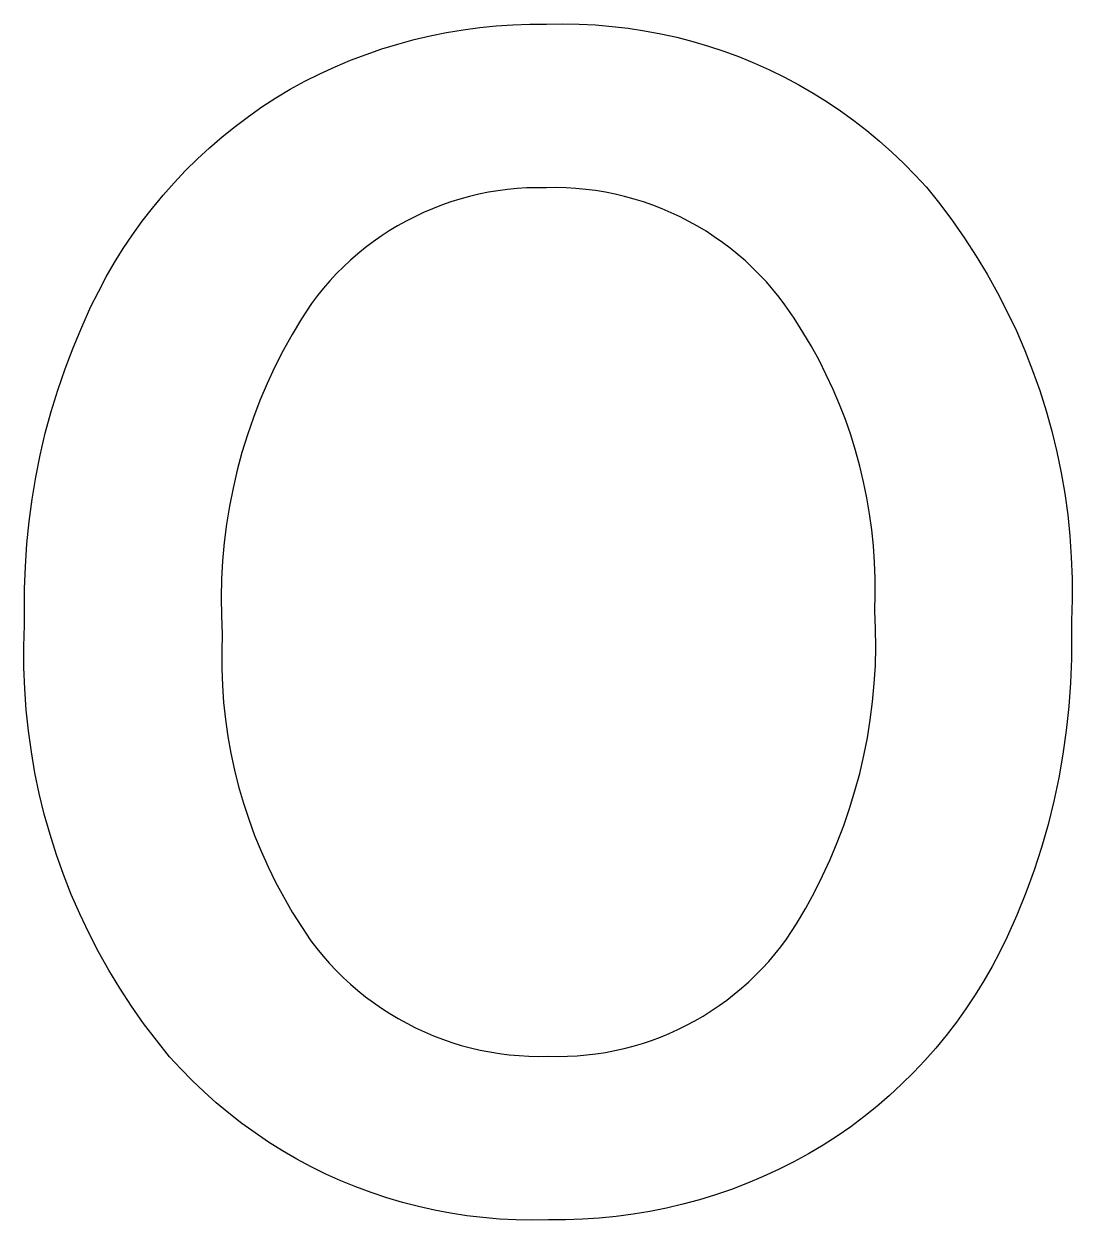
# Model space of a CAD drawing. Header units: millimetres. Extents: x -658 to 2773, y 81 to 2478.
# Drawn here: x 1792.64 to 1812.88, y 230.95 to 254.05 of the extents above; entities that cross this region are included whole.
import ezdxf

# ---------------------------------------------------------------- set-up
doc = ezdxf.new("R2010")
doc.units = ezdxf.units.MM
doc.header["$MEASUREMENT"] = 0
doc.layers.add('Domyślny', color=7, linetype='Continuous', true_color=0x000000)

msp = doc.modelspace()

# ---------------------------------------------------------------- linework, layer by layer
at = {"layer": 'Domyślny'}
for p, q in [((1800.803, 253.89), (1801.121, 253.943)), ((1801.121, 253.943), (1801.441, 253.986)), ((1801.441, 253.986), (1801.762, 254.018)), ((1801.762, 254.018), (1802.084, 254.039)), ((1802.084, 254.039), (1802.407, 254.049)), ((1802.407, 254.049), (1802.73, 254.049)), ((1802.73, 254.049), (1803.047, 254.055)), ((1803.047, 254.055), (1803.364, 254.05)), ((1803.364, 254.05), (1803.681, 254.035)), ((1803.681, 254.035), (1803.997, 254.008)), ((1803.997, 254.008), (1804.312, 253.971)), ((1804.312, 253.971), (1804.626, 253.923)), ((1804.626, 253.923), (1804.938, 253.865)), ((1799.861, 253.667), (1800.173, 253.752)), ((1800.173, 253.752), (1800.487, 253.826)), ((1800.487, 253.826), (1800.803, 253.89)), ((1804.938, 253.865), (1805.248, 253.796)), ((1805.248, 253.796), (1805.555, 253.717)), ((1805.555, 253.717), (1805.859, 253.627)), ((1798.946, 253.352), (1799.248, 253.467)), ((1799.248, 253.467), (1799.553, 253.572)), ((1799.553, 253.572), (1799.861, 253.667)), ((1805.859, 253.627), (1806.16, 253.527)), ((1806.16, 253.527), (1806.458, 253.417)), ((1798.356, 253.091), (1798.649, 253.226)), ((1798.649, 253.226), (1798.946, 253.352)), ((1806.458, 253.417), (1806.751, 253.297)), ((1806.751, 253.297), (1807.041, 253.167)), ((1798.067, 252.947), (1798.356, 253.091)), ((1807.041, 253.167), (1807.326, 253.027)), ((1807.326, 253.027), (1807.606, 252.878)), ((1797.506, 252.629), (1797.784, 252.792)), ((1797.784, 252.792), (1798.067, 252.947)), ((1807.606, 252.878), (1807.88, 252.719)), ((1797.236, 252.453), (1797.506, 252.629)), ((1807.88, 252.719), (1808.15, 252.551)), ((1808.15, 252.551), (1808.413, 252.374)), ((1796.974, 252.269), (1797.236, 252.453)), ((1808.413, 252.374), (1808.67, 252.188)), ((1796.467, 251.874), (1796.717, 252.076)), ((1796.717, 252.076), (1796.974, 252.269)), ((1808.67, 252.188), (1808.921, 251.994)), ((1796.224, 251.664), (1796.467, 251.874)), ((1808.921, 251.994), (1809.165, 251.791)), ((1795.988, 251.446), (1796.224, 251.664)), ((1809.165, 251.791), (1809.402, 251.58)), ((1795.759, 251.221), (1795.988, 251.446)), ((1809.402, 251.58), (1809.631, 251.361)), ((1795.538, 250.987), (1795.759, 251.221)), ((1809.631, 251.361), (1809.853, 251.134)), ((1795.325, 250.747), (1795.538, 250.987)), ((1809.853, 251.134), (1810.068, 250.9)), ((1795.121, 250.499), (1795.325, 250.747)), ((1801.242, 250.722), (1801.061, 250.672)), ((1801.425, 250.765), (1801.242, 250.722)), ((1801.609, 250.803), (1801.425, 250.765)), ((1801.794, 250.833), (1801.609, 250.803)), ((1801.98, 250.858), (1801.794, 250.833)), ((1802.167, 250.876), (1801.98, 250.858)), ((1802.354, 250.887), (1802.167, 250.876)), ((1802.542, 250.892), (1802.354, 250.887)), ((1802.73, 250.891), (1802.542, 250.892)), ((1802.92, 250.893), (1802.73, 250.891)), ((1803.111, 250.888), (1802.92, 250.893)), ((1803.301, 250.877), (1803.111, 250.888)), ((1803.491, 250.859), (1803.301, 250.877)), ((1803.68, 250.835), (1803.491, 250.859)), ((1803.869, 250.804), (1803.68, 250.835)), ((1804.056, 250.767), (1803.869, 250.804)), ((1804.241, 250.723), (1804.056, 250.767)), ((1804.425, 250.673), (1804.241, 250.723)), ((1810.068, 250.9), (1810.326, 250.58)), ((1794.924, 250.245), (1795.121, 250.499)), ((1800.53, 250.486), (1800.357, 250.412)), ((1800.704, 250.554), (1800.53, 250.486)), ((1800.882, 250.616), (1800.704, 250.554)), ((1801.061, 250.672), (1800.882, 250.616)), ((1804.607, 250.616), (1804.425, 250.673)), ((1804.788, 250.553), (1804.607, 250.616)), ((1804.965, 250.484), (1804.788, 250.553)), ((1805.141, 250.409), (1804.965, 250.484)), ((1810.326, 250.58), (1810.572, 250.252)), ((1794.737, 249.984), (1794.924, 250.245)), ((1800.02, 250.246), (1799.856, 250.155)), ((1800.187, 250.332), (1800.02, 250.246)), ((1800.357, 250.412), (1800.187, 250.332)), ((1805.313, 250.328), (1805.141, 250.409)), ((1805.483, 250.241), (1805.313, 250.328)), ((1805.65, 250.148), (1805.483, 250.241)), ((1810.572, 250.252), (1810.808, 249.915)), ((1794.558, 249.718), (1794.737, 249.984)), ((1799.696, 250.058), (1799.538, 249.955)), ((1799.856, 250.155), (1799.696, 250.058)), ((1805.813, 250.05), (1805.65, 250.148)), ((1805.973, 249.945), (1805.813, 250.05)), ((1799.385, 249.847), (1799.235, 249.734)), ((1799.538, 249.955), (1799.385, 249.847)), ((1806.129, 249.836), (1805.973, 249.945)), ((1806.281, 249.721), (1806.129, 249.836)), ((1810.808, 249.915), (1811.032, 249.571)), ((1794.388, 249.445), (1794.558, 249.718)), ((1799.089, 249.616), (1798.947, 249.493)), ((1799.235, 249.734), (1799.089, 249.616)), ((1806.429, 249.601), (1806.281, 249.721)), ((1806.573, 249.476), (1806.429, 249.601)), ((1811.032, 249.571), (1811.244, 249.219)), ((1794.227, 249.167), (1794.388, 249.445)), ((1798.81, 249.365), (1798.677, 249.232)), ((1798.947, 249.493), (1798.81, 249.365)), ((1806.713, 249.346), (1806.573, 249.476)), ((1806.848, 249.211), (1806.713, 249.346)), ((1794.076, 248.883), (1794.227, 249.167)), ((1798.549, 249.095), (1798.425, 248.954)), ((1798.677, 249.232), (1798.549, 249.095)), ((1806.978, 249.071), (1806.848, 249.211)), ((1807.103, 248.928), (1806.978, 249.071)), ((1811.244, 249.219), (1811.445, 248.86)), ((1793.934, 248.595), (1794.076, 248.883)), ((1798.425, 248.954), (1798.307, 248.808)), ((1807.223, 248.78), (1807.103, 248.928)), ((1811.445, 248.86), (1811.632, 248.495)), ((1793.754, 248.2), (1793.934, 248.595)), ((1798.193, 248.658), (1798.001, 248.361)), ((1798.307, 248.808), (1798.193, 248.658)), ((1807.338, 248.628), (1807.223, 248.78)), ((1807.516, 248.369), (1807.338, 248.628)), ((1807.684, 248.104), (1807.516, 248.369)), ((1811.632, 248.495), (1811.808, 248.124)), ((1793.587, 247.8), (1793.754, 248.2)), ((1798.001, 248.361), (1797.818, 248.056)), ((1797.818, 248.056), (1797.647, 247.746)), ((1807.844, 247.835), (1807.684, 248.104)), ((1811.808, 248.124), (1811.971, 247.746)), ((1793.433, 247.394), (1793.587, 247.8)), ((1797.647, 247.746), (1797.486, 247.43)), ((1807.995, 247.56), (1807.844, 247.835)), ((1811.971, 247.746), (1812.121, 247.364)), ((1808.136, 247.28), (1807.995, 247.56)), ((1793.292, 246.983), (1793.433, 247.394)), ((1797.486, 247.43), (1797.336, 247.109)), ((1808.268, 246.995), (1808.136, 247.28)), ((1812.121, 247.364), (1812.258, 246.976)), ((1793.165, 246.568), (1793.292, 246.983)), ((1797.336, 247.109), (1797.198, 246.782)), ((1808.391, 246.707), (1808.268, 246.995)), ((1797.198, 246.782), (1797.07, 246.451)), ((1812.258, 246.976), (1812.381, 246.585)), ((1793.052, 246.149), (1793.165, 246.568)), ((1808.504, 246.414), (1808.391, 246.707)), ((1812.381, 246.585), (1812.492, 246.189)), ((1797.07, 246.451), (1796.955, 246.116)), ((1808.607, 246.118), (1808.504, 246.414)), ((1792.952, 245.727), (1793.052, 246.149)), ((1796.955, 246.116), (1796.85, 245.777)), ((1808.701, 245.818), (1808.607, 246.118)), ((1812.492, 246.189), (1812.589, 245.79)), ((1792.867, 245.301), (1792.952, 245.727)), ((1796.85, 245.777), (1796.758, 245.435)), ((1808.784, 245.516), (1808.701, 245.818)), ((1812.589, 245.79), (1812.672, 245.387)), ((1796.758, 245.435), (1796.678, 245.089)), ((1808.857, 245.211), (1808.784, 245.516)), ((1812.672, 245.387), (1812.742, 244.982)), ((1792.795, 244.873), (1792.867, 245.301)), ((1808.92, 244.904), (1808.857, 245.211)), ((1796.678, 245.089), (1796.609, 244.741)), ((1808.973, 244.595), (1808.92, 244.904)), ((1812.742, 244.982), (1812.798, 244.575)), ((1792.738, 244.443), (1792.795, 244.873)), ((1796.609, 244.741), (1796.552, 244.391)), ((1792.695, 244.011), (1792.738, 244.443)), ((1809.016, 244.284), (1808.973, 244.595)), ((1812.798, 244.575), (1812.84, 244.167)), ((1796.552, 244.391), (1796.508, 244.039)), ((1809.048, 243.972), (1809.016, 244.284)), ((1792.666, 243.578), (1792.695, 244.011)), ((1796.508, 244.039), (1796.476, 243.686)), ((1812.84, 244.167), (1812.868, 243.757)), ((1809.07, 243.659), (1809.048, 243.972)), ((1812.868, 243.757), (1812.882, 243.346)), ((1792.652, 243.144), (1792.666, 243.578)), ((1796.476, 243.686), (1796.456, 243.332)), ((1809.081, 243.346), (1809.07, 243.659)), ((1796.456, 243.332), (1796.448, 242.977)), ((1809.082, 243.032), (1809.081, 243.346)), ((1812.882, 243.346), (1812.883, 242.935)), ((1792.651, 242.71), (1792.652, 243.144)), ((1796.448, 242.977), (1796.453, 242.623)), ((1809.073, 242.719), (1809.082, 243.032)), ((1812.883, 242.935), (1812.869, 242.525)), ((1792.651, 242.441), (1792.651, 242.71)), ((1796.453, 242.623), (1796.469, 242.269)), ((1809.088, 242.368), (1809.073, 242.719)), ((1792.639, 242.032), (1792.651, 242.441)), ((1809.092, 242.016), (1809.088, 242.368)), ((1812.869, 242.525), (1812.869, 242.256)), ((1796.469, 242.269), (1796.459, 241.938)), ((1812.869, 242.256), (1812.869, 241.793)), ((1792.64, 241.623), (1792.639, 242.032)), ((1796.459, 241.938), (1796.46, 241.608)), ((1809.083, 241.665), (1809.092, 242.016)), ((1809.062, 241.314), (1809.083, 241.665)), ((1812.869, 241.793), (1812.853, 241.331)), ((1792.654, 241.214), (1792.64, 241.623)), ((1796.46, 241.608), (1796.472, 241.278)), ((1792.683, 240.806), (1792.654, 241.214)), ((1796.472, 241.278), (1796.496, 240.948)), ((1809.03, 240.963), (1809.062, 241.314)), ((1812.853, 241.331), (1812.82, 240.869)), ((1792.725, 240.399), (1792.683, 240.806)), ((1796.496, 240.948), (1796.531, 240.62)), ((1808.985, 240.615), (1809.03, 240.963)), ((1812.82, 240.869), (1812.771, 240.409)), ((1796.531, 240.62), (1796.578, 240.293)), ((1808.929, 240.268), (1808.985, 240.615)), ((1792.782, 239.994), (1792.725, 240.399)), ((1796.578, 240.293), (1796.636, 239.967)), ((1812.771, 240.409), (1812.707, 239.95)), ((1808.861, 239.923), (1808.929, 240.268)), ((1792.852, 239.591), (1792.782, 239.994)), ((1796.636, 239.967), (1796.706, 239.644)), ((1808.781, 239.58), (1808.861, 239.923)), ((1812.707, 239.95), (1812.626, 239.494)), ((1792.935, 239.191), (1792.852, 239.591)), ((1796.706, 239.644), (1796.786, 239.324)), ((1808.69, 239.241), (1808.781, 239.58)), ((1812.626, 239.494), (1812.53, 239.042)), ((1793.032, 238.793), (1792.935, 239.191)), ((1796.786, 239.324), (1796.878, 239.007)), ((1808.587, 238.904), (1808.69, 239.241)), ((1796.878, 239.007), (1796.981, 238.693)), ((1808.473, 238.572), (1808.587, 238.904)), ((1812.53, 239.042), (1812.418, 238.593)), ((1793.143, 238.399), (1793.032, 238.793)), ((1796.981, 238.693), (1797.095, 238.382)), ((1808.348, 238.243), (1808.473, 238.572)), ((1812.418, 238.593), (1812.29, 238.148)), ((1793.266, 238.009), (1793.143, 238.399)), ((1797.095, 238.382), (1797.219, 238.076)), ((1808.212, 237.919), (1808.348, 238.243)), ((1793.403, 237.624), (1793.266, 238.009)), ((1797.219, 238.076), (1797.354, 237.775)), ((1812.29, 238.148), (1812.148, 237.707)), ((1797.354, 237.775), (1797.5, 237.478)), ((1808.064, 237.6), (1808.212, 237.919)), ((1793.553, 237.243), (1793.403, 237.624)), ((1807.906, 237.286), (1808.064, 237.6)), ((1812.148, 237.707), (1811.989, 237.272)), ((1797.5, 237.478), (1797.656, 237.187)), ((1807.738, 236.977), (1807.906, 237.286)), ((1793.716, 236.868), (1793.553, 237.243)), ((1797.656, 237.187), (1797.821, 236.901)), ((1811.989, 237.272), (1811.816, 236.843)), ((1793.891, 236.498), (1793.716, 236.868)), ((1797.821, 236.901), (1797.997, 236.621)), ((1807.558, 236.675), (1807.738, 236.977)), ((1811.816, 236.843), (1811.628, 236.42)), ((1797.997, 236.621), (1798.182, 236.348)), ((1807.369, 236.378), (1807.558, 236.675)), ((1794.079, 236.135), (1793.891, 236.498)), ((1807.259, 236.231), (1807.369, 236.378)), ((1811.628, 236.42), (1811.488, 236.132)), ((1794.279, 235.778), (1794.079, 236.135)), ((1798.182, 236.348), (1798.297, 236.197)), ((1798.297, 236.197), (1798.417, 236.05)), ((1807.144, 236.087), (1807.259, 236.231)), ((1811.488, 236.132), (1811.339, 235.849)), ((1798.417, 236.05), (1798.542, 235.908)), ((1798.542, 235.908), (1798.672, 235.77)), ((1806.9, 235.812), (1807.024, 235.948)), ((1807.024, 235.948), (1807.144, 236.087)), ((1794.491, 235.428), (1794.279, 235.778)), ((1798.672, 235.77), (1798.807, 235.637)), ((1806.638, 235.554), (1806.771, 235.681)), ((1806.771, 235.681), (1806.9, 235.812)), ((1811.339, 235.849), (1811.18, 235.571)), ((1794.714, 235.085), (1794.491, 235.428)), ((1798.807, 235.637), (1798.946, 235.508)), ((1798.946, 235.508), (1799.089, 235.384)), ((1806.359, 235.314), (1806.5, 235.432)), ((1806.5, 235.432), (1806.638, 235.554)), ((1811.18, 235.571), (1811.012, 235.299)), ((1799.089, 235.384), (1799.237, 235.265)), ((1799.237, 235.265), (1799.389, 235.152)), ((1806.064, 235.093), (1806.213, 235.201)), ((1806.213, 235.201), (1806.359, 235.314)), ((1811.012, 235.299), (1810.834, 235.033)), ((1794.95, 234.75), (1794.714, 235.085)), ((1799.389, 235.152), (1799.544, 235.043)), ((1799.544, 235.043), (1799.703, 234.94)), ((1805.756, 234.893), (1805.912, 234.991)), ((1805.912, 234.991), (1806.064, 235.093)), ((1810.834, 235.033), (1810.648, 234.772)), ((1795.196, 234.424), (1794.95, 234.75)), ((1799.703, 234.94), (1799.866, 234.843)), ((1799.866, 234.843), (1800.032, 234.752)), ((1800.032, 234.752), (1800.201, 234.666)), ((1805.434, 234.714), (1805.596, 234.801)), ((1805.596, 234.801), (1805.756, 234.893)), ((1810.648, 234.772), (1810.453, 234.519)), ((1800.201, 234.666), (1800.373, 234.586)), ((1800.373, 234.586), (1800.547, 234.512)), ((1800.547, 234.512), (1800.724, 234.444)), ((1804.931, 234.487), (1805.101, 234.557)), ((1805.101, 234.557), (1805.269, 234.633)), ((1805.269, 234.633), (1805.434, 234.714)), ((1810.453, 234.519), (1810.249, 234.272)), ((1795.453, 234.106), (1795.196, 234.424)), ((1800.724, 234.444), (1800.903, 234.382)), ((1800.903, 234.382), (1801.084, 234.326)), ((1801.084, 234.326), (1801.267, 234.277)), ((1801.267, 234.277), (1801.452, 234.234)), ((1804.23, 234.266), (1804.408, 234.313)), ((1804.408, 234.313), (1804.584, 234.365)), ((1804.584, 234.365), (1804.759, 234.423)), ((1804.759, 234.423), (1804.931, 234.487)), ((1810.249, 234.272), (1810.038, 234.032)), ((1795.667, 233.872), (1795.453, 234.106)), ((1801.452, 234.234), (1801.638, 234.198)), ((1801.638, 234.198), (1801.825, 234.168)), ((1801.825, 234.168), (1802.013, 234.144)), ((1802.013, 234.144), (1802.202, 234.127)), ((1802.202, 234.127), (1802.391, 234.116)), ((1802.391, 234.116), (1802.58, 234.112)), ((1802.58, 234.112), (1802.77, 234.115)), ((1802.77, 234.115), (1802.954, 234.112)), ((1802.954, 234.112), (1803.138, 234.116)), ((1803.138, 234.116), (1803.321, 234.125)), ((1803.321, 234.125), (1803.505, 234.141)), ((1803.505, 234.141), (1803.687, 234.163)), ((1803.687, 234.163), (1803.869, 234.191)), ((1803.869, 234.191), (1804.05, 234.226)), ((1804.05, 234.226), (1804.23, 234.266)), ((1795.888, 233.646), (1795.667, 233.872)), ((1810.038, 234.032), (1809.818, 233.799)), ((1796.117, 233.427), (1795.888, 233.646)), ((1809.818, 233.799), (1809.59, 233.574)), ((1796.353, 233.216), (1796.117, 233.427)), ((1809.355, 233.357), (1809.113, 233.148)), ((1809.59, 233.574), (1809.355, 233.357)), ((1796.596, 233.014), (1796.353, 233.216)), ((1809.113, 233.148), (1808.864, 232.947)), ((1796.846, 232.819), (1796.596, 233.014)), ((1808.864, 232.947), (1808.608, 232.755)), ((1797.102, 232.634), (1796.846, 232.819)), ((1808.608, 232.755), (1808.345, 232.572)), ((1797.365, 232.457), (1797.102, 232.634)), ((1797.633, 232.289), (1797.365, 232.457)), ((1808.345, 232.572), (1808.077, 232.397)), ((1797.907, 232.13), (1797.633, 232.289)), ((1807.795, 232.231), (1807.507, 232.074)), ((1808.077, 232.397), (1807.795, 232.231)), ((1798.186, 231.981), (1797.907, 232.13)), ((1798.47, 231.841), (1798.186, 231.981)), ((1807.507, 232.074), (1807.214, 231.927)), ((1798.759, 231.711), (1798.47, 231.841)), ((1806.916, 231.79), (1806.614, 231.662)), ((1807.214, 231.927), (1806.916, 231.79)), ((1799.051, 231.591), (1798.759, 231.711)), ((1799.348, 231.481), (1799.051, 231.591)), ((1806.307, 231.545), (1805.997, 231.439)), ((1806.614, 231.662), (1806.307, 231.545)), ((1799.648, 231.381), (1799.348, 231.481)), ((1799.952, 231.291), (1799.648, 231.381)), ((1800.258, 231.212), (1799.952, 231.291)), ((1805.684, 231.342), (1805.368, 231.256)), ((1805.997, 231.439), (1805.684, 231.342)), ((1800.567, 231.143), (1800.258, 231.212)), ((1800.878, 231.084), (1800.567, 231.143)), ((1801.191, 231.036), (1800.878, 231.084)), ((1801.505, 230.999), (1801.191, 231.036)), ((1804.404, 231.063), (1804.079, 231.02)), ((1804.727, 231.117), (1804.404, 231.063)), ((1805.049, 231.181), (1804.727, 231.117)), ((1805.368, 231.256), (1805.049, 231.181)), ((1801.821, 230.972), (1801.505, 230.999)), ((1802.137, 230.956), (1801.821, 230.972)), ((1802.453, 230.951), (1802.137, 230.956)), ((1802.77, 230.957), (1802.453, 230.951)), ((1803.098, 230.956), (1802.77, 230.957)), ((1803.425, 230.966), (1803.098, 230.956)), ((1803.752, 230.988), (1803.425, 230.966)), ((1804.079, 231.02), (1803.752, 230.988))]:
    msp.add_line(p, q, dxfattribs=at)

doc.saveas('drawing.dxf')
